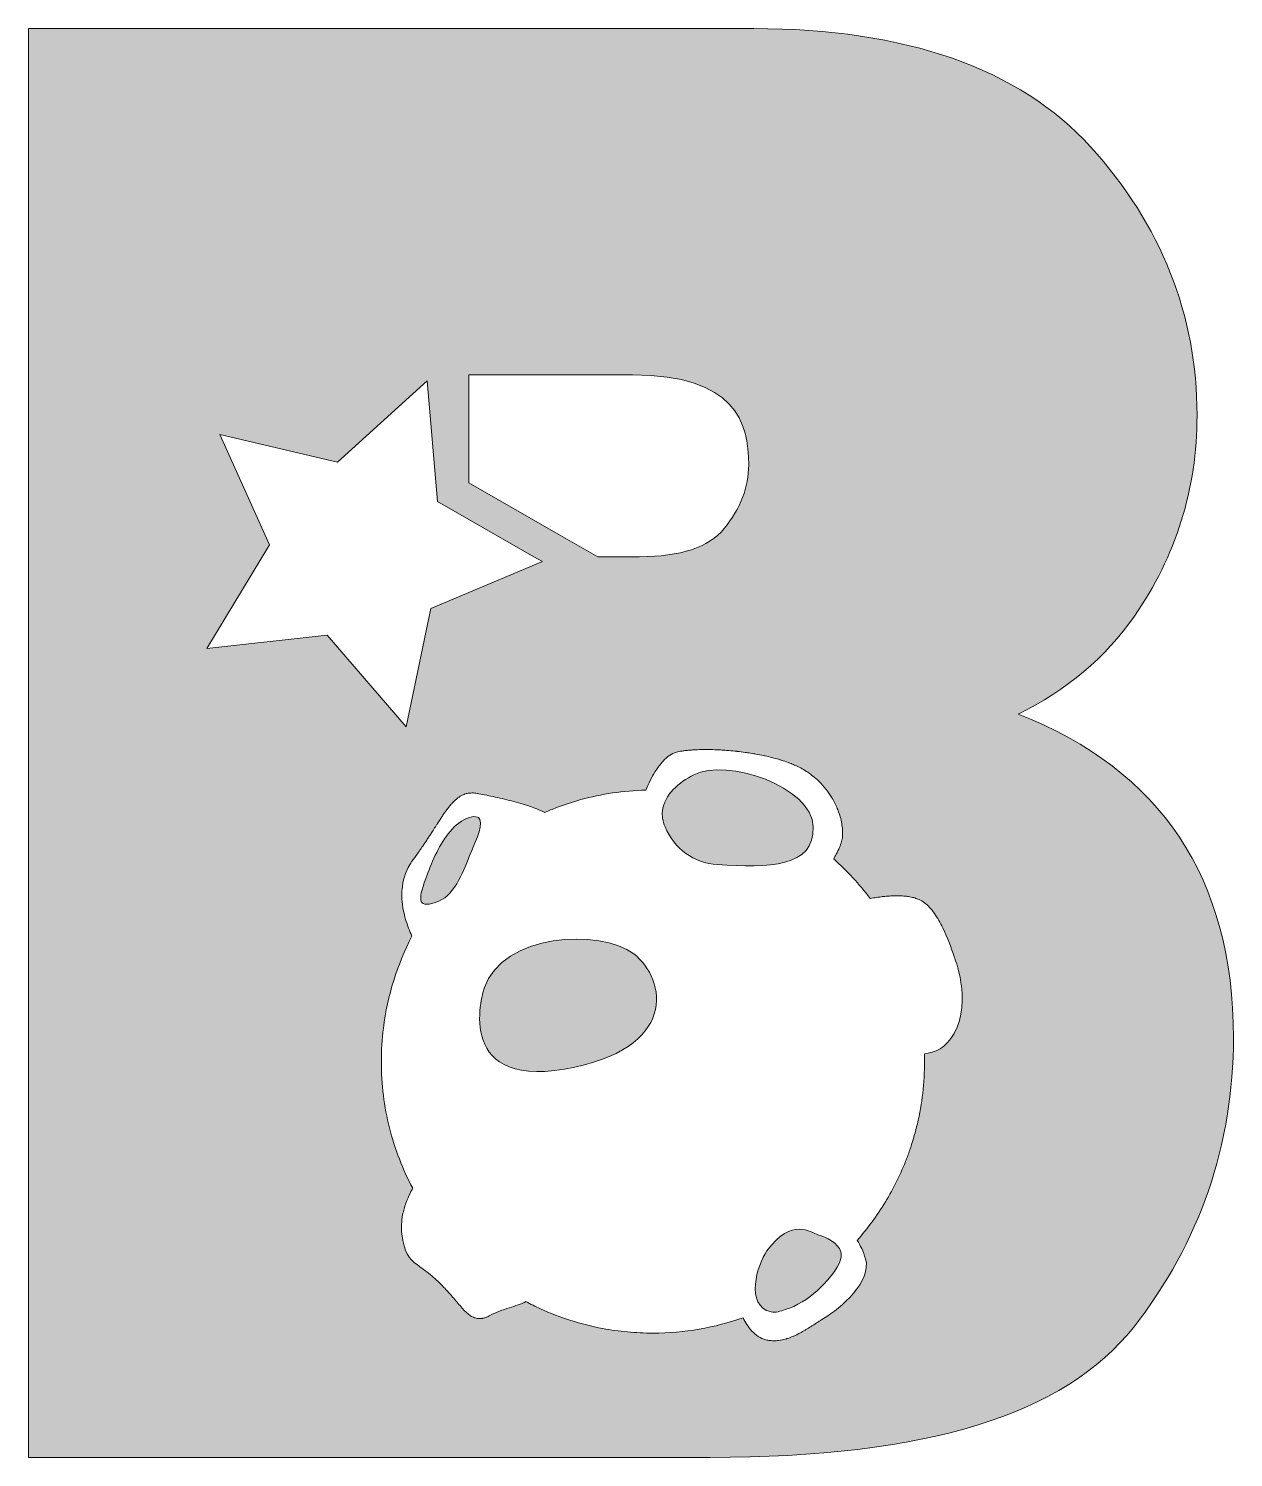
# Model space of a CAD drawing. Header units: millimetres. Extents: x -183 to -41, y -81 to 88.
import ezdxf

# ---------------------------------------------------------------- set-up
doc = ezdxf.new("R2010")
doc.units = ezdxf.units.MM
doc.header["$MEASUREMENT"] = 0
doc.layers.add('Layer 1', color=7, linetype='Continuous', lineweight=0)

# ---------------------------------------------------------------- blocks, each defined once
blk = doc.blocks.new('Block_0')
at = {"layer": 'Layer 1', "transparency": 33554687}
h = blk.add_hatch(color=7, dxfattribs=at)
h.dxf.hatch_style = 2
edge = h.paths.add_edge_path()
edge.add_spline(control_points=[(-73.78, -31.02), (-74.73, -32.74), (-76.08, -33.31), (-77.29, -33.43), (-77.28, -33.73), (-77.27, -34.04), (-77.27, -34.34), (-77.27, -34.34), (-77.27, -34.34), (-77.27, -34.34), (-77.27, -36.87), (-77.56, -39.34), (-78.12, -41.7), (-78.34, -42.64), (-78.6, -43.57), (-78.91, -44.48), (-79.06, -44.94), (-79.22, -45.39), (-79.39, -45.83), (-80.08, -47.62), (-80.92, -49.33), (-81.9, -50.94), (-82.39, -51.75), (-82.91, -52.53), (-83.47, -53.29), (-84.02, -54.05), (-84.61, -54.78), (-85.23, -55.49), (-85.05, -55.77), (-84.86, -56.09), (-84.7, -56.45), (-84.53, -56.81), (-84.38, -57.22), (-84.24, -57.67), (-83.49, -60.28), (-87.11, -63.45), (-89.23, -64.73), (-89.44, -64.86), (-89.66, -65), (-89.87, -65.14), (-90.09, -65.27), (-90.3, -65.41), (-90.51, -65.54), (-90.56, -65.57), (-90.61, -65.61), (-90.66, -65.64), (-90.87, -65.77), (-91.08, -65.9), (-91.3, -66.03), (-91.32, -66.04), (-91.35, -66.06), (-91.38, -66.07), (-91.58, -66.2), (-91.8, -66.32), (-92.01, -66.43), (-92.02, -66.44), (-92.04, -66.45), (-92.06, -66.46), (-92.27, -66.57), (-92.49, -66.68), (-92.71, -66.78), (-92.75, -66.79), (-92.79, -66.81), (-92.83, -66.83), (-93.04, -66.92), (-93.25, -67), (-93.47, -67.07), (-93.51, -67.09), (-93.55, -67.1), (-93.59, -67.11), (-93.81, -67.18), (-94.04, -67.24), (-94.26, -67.28), (-94.28, -67.28), (-94.3, -67.28), (-94.31, -67.28), (-94.53, -67.32), (-94.76, -67.34), (-94.98, -67.34), (-95, -67.34), (-95.02, -67.35), (-95.04, -67.35), (-95.05, -67.35), (-95.06, -67.34), (-95.08, -67.34), (-95.18, -67.34), (-95.29, -67.33), (-95.39, -67.32), (-95.44, -67.32), (-95.49, -67.32), (-95.55, -67.31), (-95.7, -67.29), (-95.86, -67.27), (-96.02, -67.23), (-96.68, -67.06), (-97.22, -66.67), (-97.67, -66.19), (-97.89, -65.96), (-98.09, -65.69), (-98.27, -65.43), (-98.44, -65.16), (-98.59, -64.88), (-98.72, -64.62), (-102.05, -65.79), (-105.63, -66.44), (-109.37, -66.44), (-110.38, -66.44), (-111.39, -66.39), (-112.38, -66.3), (-113.37, -66.21), (-114.35, -66.07), (-115.31, -65.89), (-116.6, -65.65), (-117.86, -65.33), (-119.08, -64.94), (-120.31, -64.55), (-121.5, -64.09), (-122.66, -63.56), (-123.24, -63.29), (-123.81, -63.01), (-124.37, -62.72), (-124.65, -62.87), (-124.96, -62.99), (-125.3, -63.11), (-125.64, -63.22), (-126, -63.33), (-126.36, -63.45), (-127.1, -63.68), (-127.89, -63.94), (-128.63, -64.36), (-128.77, -64.43), (-128.9, -64.5), (-129.02, -64.55), (-129.06, -64.56), (-129.1, -64.58), (-129.14, -64.59), (-129.23, -64.62), (-129.31, -64.65), (-129.4, -64.67), (-129.44, -64.68), (-129.47, -64.69), (-129.51, -64.7), (-129.61, -64.71), (-129.71, -64.73), (-129.8, -64.73), (-129.82, -64.73), (-129.83, -64.73), (-129.85, -64.73), (-129.85, -64.73), (-129.85, -64.73), (-129.86, -64.73), (-129.86, -64.73), (-129.87, -64.73), (-129.88, -64.73), (-130.05, -64.73), (-130.2, -64.7), (-130.36, -64.65), (-130.39, -64.64), (-130.42, -64.63), (-130.45, -64.62), (-130.61, -64.56), (-130.76, -64.48), (-130.91, -64.39), (-130.94, -64.37), (-130.97, -64.34), (-131, -64.32), (-131.14, -64.22), (-131.28, -64.11), (-131.42, -63.98), (-131.43, -63.96), (-131.45, -63.95), (-131.46, -63.94), (-131.62, -63.79), (-131.77, -63.63), (-131.93, -63.45), (-131.97, -63.41), (-132, -63.37), (-132.04, -63.33), (-132.2, -63.15), (-132.37, -62.96), (-132.54, -62.75), (-132.7, -62.57), (-132.87, -62.37), (-133.04, -62.17), (-133.09, -62.11), (-133.13, -62.06), (-133.18, -62), (-133.37, -61.78), (-133.58, -61.56), (-133.79, -61.32), (-133.84, -61.27), (-133.89, -61.22), (-133.93, -61.17), (-134.16, -60.93), (-134.4, -60.68), (-134.67, -60.43), (-134.67, -60.43), (-134.67, -60.43), (-134.67, -60.43), (-134.85, -60.26), (-135.02, -60.11), (-135.19, -59.96), (-135.35, -59.81), (-135.51, -59.68), (-135.66, -59.55), (-135.97, -59.3), (-136.24, -59.09), (-136.5, -58.9), (-136.75, -58.71), (-136.99, -58.54), (-137.2, -58.38), (-138.24, -57.57), (-138.76, -56.96), (-139.04, -54.7), (-139.13, -53.93), (-139.08, -53.17), (-138.94, -52.46), (-138.84, -51.98), (-138.71, -51.51), (-138.55, -51.08), (-138.39, -50.64), (-138.22, -50.23), (-138.03, -49.85), (-137.94, -49.67), (-137.85, -49.49), (-137.75, -49.32), (-138.94, -47.08), (-139.86, -44.69), (-140.5, -42.18), (-140.81, -40.93), (-141.05, -39.64), (-141.22, -38.34), (-141.38, -37.03), (-141.46, -35.69), (-141.46, -34.34), (-141.46, -34.34), (-141.46, -34.34), (-141.46, -34.34), (-141.46, -33.01), (-141.38, -31.69), (-141.22, -30.4), (-140.74, -26.52), (-139.57, -22.86), (-137.84, -19.53), (-137.98, -19.24), (-138.11, -18.92), (-138.24, -18.58), (-138.37, -18.25), (-138.49, -17.9), (-138.59, -17.54), (-138.65, -17.35), (-138.7, -17.17), (-138.74, -16.98), (-138.83, -16.61), (-138.91, -16.22), (-138.96, -15.83), (-138.98, -15.63), (-139, -15.43), (-139.02, -15.23), (-139.03, -15.03), (-139.04, -14.83), (-139.04, -14.63), (-139.04, -14.43), (-139.03, -14.23), (-139.01, -14.02), (-138.93, -13.01), (-138.65, -11.99), (-138.07, -11.03), (-137.96, -10.84), (-137.83, -10.65), (-137.69, -10.46), (-137.68, -10.45), (-137.67, -10.44), (-137.67, -10.43), (-137.46, -10.15), (-137.25, -9.87), (-137.06, -9.6), (-136.99, -9.49), (-136.92, -9.39), (-136.84, -9.28), (-136.72, -9.11), (-136.6, -8.94), (-136.48, -8.77), (-136.4, -8.65), (-136.33, -8.53), (-136.25, -8.41), (-136.15, -8.26), (-136.05, -8.12), (-135.95, -7.97), (-135.87, -7.84), (-135.79, -7.71), (-135.7, -7.59), (-135.62, -7.46), (-135.54, -7.33), (-135.45, -7.2), (-135.32, -6.99), (-135.19, -6.79), (-135.07, -6.59), (-135, -6.5), (-134.94, -6.4), (-134.88, -6.31), (-134.79, -6.16), (-134.69, -6.01), (-134.6, -5.86), (-134.54, -5.78), (-134.49, -5.69), (-134.43, -5.61), (-134.35, -5.49), (-134.27, -5.36), (-134.19, -5.24), (-134.13, -5.16), (-134.07, -5.08), (-134.02, -5), (-133.94, -4.89), (-133.87, -4.79), (-133.79, -4.68), (-133.74, -4.61), (-133.68, -4.53), (-133.63, -4.46), (-133.55, -4.36), (-133.48, -4.27), (-133.4, -4.18), (-133.35, -4.11), (-133.3, -4.05), (-133.24, -3.98), (-133.17, -3.9), (-133.09, -3.82), (-133.02, -3.74), (-132.97, -3.68), (-132.91, -3.62), (-132.86, -3.57), (-132.78, -3.49), (-132.7, -3.43), (-132.62, -3.36), (-132.57, -3.31), (-132.52, -3.27), (-132.47, -3.23), (-132.38, -3.16), (-132.29, -3.1), (-132.21, -3.04), (-132.16, -3.01), (-132.11, -2.98), (-132.07, -2.95), (-131.95, -2.89), (-131.84, -2.84), (-131.72, -2.79), (-131.69, -2.78), (-131.67, -2.76), (-131.64, -2.75), (-131.5, -2.7), (-131.35, -2.66), (-131.19, -2.64), (-131.15, -2.63), (-131.1, -2.63), (-131.06, -2.63), (-130.95, -2.61), (-130.85, -2.6), (-130.74, -2.6), (-130.73, -2.6), (-130.72, -2.6), (-130.71, -2.6), (-130.53, -2.6), (-130.34, -2.62), (-130.14, -2.66), (-129.87, -2.71), (-129.57, -2.76), (-129.25, -2.83), (-128.62, -2.95), (-127.91, -3.1), (-127.19, -3.27), (-126.82, -3.36), (-126.45, -3.45), (-126.09, -3.55), (-125.72, -3.64), (-125.35, -3.74), (-124.99, -3.85), (-123.92, -4.16), (-122.91, -4.52), (-122.15, -4.9), (-121.69, -4.7), (-121.23, -4.51), (-120.76, -4.33), (-119.82, -3.98), (-118.86, -3.66), (-117.88, -3.39), (-115.43, -2.72), (-112.87, -2.34), (-110.22, -2.27), (-109.89, -1.52), (-109.52, -0.75), (-109.09, -0.07), (-108.8, 0.39), (-108.5, 0.81), (-108.17, 1.16), (-107.69, 1.69), (-107.16, 2.08), (-106.59, 2.22), (-106.39, 2.27), (-106.17, 2.31), (-105.93, 2.35), (-105.85, 2.36), (-105.76, 2.37), (-105.67, 2.38), (-105.51, 2.41), (-105.34, 2.43), (-105.15, 2.45), (-105.04, 2.46), (-104.93, 2.46), (-104.81, 2.47), (-104.64, 2.48), (-104.46, 2.5), (-104.28, 2.51), (-104.15, 2.51), (-104.02, 2.51), (-103.88, 2.52), (-103.7, 2.52), (-103.52, 2.53), (-103.33, 2.53), (-103.27, 2.53), (-103.22, 2.53), (-103.16, 2.53), (-103, 2.53), (-102.84, 2.53), (-102.68, 2.53), (-102.63, 2.53), (-102.57, 2.53), (-102.52, 2.52), (-102.22, 2.52), (-101.92, 2.51), (-101.61, 2.49), (-101.54, 2.49), (-101.46, 2.48), (-101.39, 2.48), (-101.15, 2.46), (-100.9, 2.45), (-100.66, 2.43), (-100.57, 2.42), (-100.48, 2.42), (-100.38, 2.41), (-100.08, 2.38), (-99.77, 2.35), (-99.46, 2.32), (-99.45, 2.32), (-99.44, 2.32), (-99.42, 2.31), (-99.1, 2.28), (-98.78, 2.24), (-98.46, 2.19), (-98.37, 2.18), (-98.28, 2.17), (-98.19, 2.15), (-97.94, 2.12), (-97.7, 2.08), (-97.45, 2.04), (-97.37, 2.02), (-97.28, 2.01), (-97.2, 1.99), (-96.89, 1.94), (-96.57, 1.88), (-96.26, 1.81), (-96.21, 1.8), (-96.16, 1.79), (-96.11, 1.77), (-95.85, 1.72), (-95.59, 1.66), (-95.34, 1.6), (-95.26, 1.57), (-95.17, 1.55), (-95.08, 1.53), (-94.84, 1.46), (-94.6, 1.4), (-94.36, 1.33), (-94.31, 1.31), (-94.25, 1.29), (-94.2, 1.28), (-93.92, 1.19), (-93.65, 1.1), (-93.39, 1), (-93.33, 0.98), (-93.26, 0.95), (-93.2, 0.93), (-93, 0.85), (-92.8, 0.77), (-92.62, 0.69), (-92.55, 0.66), (-92.48, 0.63), (-92.41, 0.6), (-92.18, 0.49), (-91.95, 0.38), (-91.74, 0.26), (-91.51, 0.13), (-91.29, -0.01), (-91.07, -0.16), (-90.86, -0.3), (-90.66, -0.45), (-90.46, -0.61), (-89.1, -1.69), (-88.19, -3.01), (-87.64, -4.29), (-87.56, -4.48), (-87.49, -4.66), (-87.43, -4.84), (-87.23, -5.38), (-87.1, -5.91), (-87.03, -6.4), (-86.95, -6.89), (-86.93, -7.35), (-86.96, -7.74), (-86.98, -7.92), (-87.01, -8.12), (-87.07, -8.33), (-87.2, -8.79), (-87.43, -9.31), (-87.71, -9.85), (-87.81, -10.03), (-87.91, -10.21), (-88.01, -10.39), (-86.42, -11.8), (-84.97, -13.37), (-83.69, -15.08), (-83.45, -15.03), (-83.2, -14.99), (-82.93, -14.95), (-82.85, -14.94), (-82.77, -14.93), (-82.69, -14.92), (-82.5, -14.89), (-82.31, -14.86), (-82.12, -14.84), (-82.01, -14.83), (-81.91, -14.82), (-81.8, -14.81), (-81.63, -14.8), (-81.45, -14.78), (-81.27, -14.77), (-81.15, -14.76), (-81.04, -14.76), (-80.92, -14.76), (-80.79, -14.76), (-80.66, -14.75), (-80.53, -14.75), (-80.49, -14.75), (-80.46, -14.75), (-80.42, -14.75), (-80.25, -14.75), (-80.09, -14.76), (-79.92, -14.77), (-79.79, -14.78), (-79.65, -14.79), (-79.53, -14.8), (-79.35, -14.82), (-79.19, -14.85), (-79.03, -14.88), (-78.91, -14.9), (-78.79, -14.91), (-78.68, -14.94), (-78.5, -14.98), (-78.34, -15.04), (-78.18, -15.1), (-78.09, -15.13), (-78, -15.15), (-77.92, -15.19), (-77.68, -15.29), (-77.46, -15.42), (-77.27, -15.57), (-76.85, -15.89), (-76.47, -16.33), (-76.11, -16.84), (-75.75, -17.35), (-75.42, -17.94), (-75.12, -18.54), (-74.53, -19.74), (-74.08, -21.01), (-73.78, -21.94), (-73.78, -21.94), (-71.61, -27.12), (-73.78, -31.02)], knot_values=[0, 0, 0, 0, 1, 1, 1, 2, 2, 2, 3, 3, 3, 4, 4, 4, 5, 5, 5, 6, 6, 6, 7, 7, 7, 8, 8, 8, 9, 9, 9, 10, 10, 10, 11, 11, 11, 12, 12, 12, 13, 13, 13, 14, 14, 14, 15, 15, 15, 16, 16, 16, 17, 17, 17, 18, 18, 18, 19, 19, 19, 20, 20, 20, 21, 21, 21, 22, 22, 22, 23, 23, 23, 24, 24, 24, 25, 25, 25, 26, 26, 26, 27, 27, 27, 28, 28, 28, 29, 29, 29, 30, 30, 30, 31, 31, 31, 32, 32, 32, 33, 33, 33, 34, 34, 34, 35, 35, 35, 36, 36, 36, 37, 37, 37, 38, 38, 38, 39, 39, 39, 40, 40, 40, 41, 41, 41, 42, 42, 42, 43, 43, 43, 44, 44, 44, 45, 45, 45, 46, 46, 46, 47, 47, 47, 48, 48, 48, 49, 49, 49, 50, 50, 50, 51, 51, 51, 52, 52, 52, 53, 53, 53, 54, 54, 54, 55, 55, 55, 56, 56, 56, 57, 57, 57, 58, 58, 58, 59, 59, 59, 60, 60, 60, 61, 61, 61, 62, 62, 62, 63, 63, 63, 64, 64, 64, 65, 65, 65, 66, 66, 66, 67, 67, 67, 68, 68, 68, 69, 69, 69, 70, 70, 70, 71, 71, 71, 72, 72, 72, 73, 73, 73, 74, 74, 74, 75, 75, 75, 76, 76, 76, 77, 77, 77, 78, 78, 78, 79, 79, 79, 80, 80, 80, 81, 81, 81, 82, 82, 82, 83, 83, 83, 84, 84, 84, 85, 85, 85, 86, 86, 86, 87, 87, 87, 88, 88, 88, 89, 89, 89, 90, 90, 90, 91, 91, 91, 92, 92, 92, 93, 93, 93, 94, 94, 94, 95, 95, 95, 96, 96, 96, 97, 97, 97, 98, 98, 98, 99, 99, 99, 100, 100, 100, 101, 101, 101, 102, 102, 102, 103, 103, 103, 104, 104, 104, 105, 105, 105, 106, 106, 106, 107, 107, 107, 108, 108, 108, 109, 109, 109, 110, 110, 110, 111, 111, 111, 112, 112, 112, 113, 113, 113, 114, 114, 114, 115, 115, 115, 116, 116, 116, 117, 117, 117, 118, 118, 118, 119, 119, 119, 120, 120, 120, 121, 121, 121, 122, 122, 122, 123, 123, 123, 124, 124, 124, 125, 125, 125, 126, 126, 126, 127, 127, 127, 128, 128, 128, 129, 129, 129, 130, 130, 130, 131, 131, 131, 132, 132, 132, 133, 133, 133, 134, 134, 134, 135, 135, 135, 136, 136, 136, 137, 137, 137, 138, 138, 138, 139, 139, 139, 140, 140, 140, 141, 141, 141, 142, 142, 142, 143, 143, 143, 144, 144, 144, 145, 145, 145, 146, 146, 146, 147, 147, 147, 148, 148, 148, 149, 149, 149, 150, 150, 150, 151, 151, 151, 152, 152, 152, 153, 153, 153, 154, 154, 154, 155, 155, 155, 156, 156, 156, 157, 157, 157, 158, 158, 158, 159, 159, 159, 160, 160, 160, 161, 161, 161, 162, 162, 162, 163, 163, 163, 164, 164, 164, 165, 165, 165, 166, 166, 166, 167, 167, 167, 168, 168, 168, 169, 169, 169, 170, 170, 170, 171, 171, 171, 172, 172, 172, 173, 173, 173, 174, 174, 174, 175, 175, 175, 176, 176, 176, 177, 177, 177, 178, 178, 178, 179, 179, 179, 180, 180, 180, 181, 181, 181, 182, 182, 182, 183, 183, 183, 184, 184, 184, 185, 185, 185, 186, 186, 186, 187, 187, 187, 188, 188, 188, 189, 189, 189, 190, 190, 190, 191, 191, 191, 192, 192, 192, 192], degree=3, periodic=0)
edge = h.paths.add_edge_path()
edge.add_spline(control_points=[(-162.09, 14.48), (-162.09, 14.48), (-162.09, 14.48), (-162.09, 14.48), (-162.09, 14.48), (-154.68, 26.71), (-154.68, 26.71), (-154.68, 26.71), (-160.55, 39.75), (-160.55, 39.75), (-160.55, 39.75), (-146.63, 36.48), (-146.63, 36.48), (-146.63, 36.48), (-136.04, 46.1), (-136.04, 46.1), (-136.04, 46.1), (-134.84, 31.84), (-134.84, 31.84), (-134.84, 31.84), (-131.11, 29.71), (-131.11, 29.71), (-131.11, 29.71), (-123.44, 25.32), (-123.44, 25.32), (-123.44, 25.32), (-122.43, 24.74), (-122.43, 24.74), (-122.43, 24.74), (-135.62, 19.2), (-135.62, 19.2), (-135.62, 19.2), (-138.53, 5.2), (-138.53, 5.2), (-138.53, 5.2), (-147.87, 16.03), (-147.87, 16.03), (-147.87, 16.03), (-162.09, 14.48), (-162.09, 14.48)], knot_values=[0, 0, 0, 0, 1, 1, 1, 2, 2, 2, 3, 3, 3, 4, 4, 4, 5, 5, 5, 6, 6, 6, 7, 7, 7, 8, 8, 8, 9, 9, 9, 10, 10, 10, 11, 11, 11, 12, 12, 12, 13, 13, 13, 13], degree=3, periodic=0)
edge = h.paths.add_edge_path()
edge.add_spline(control_points=[(-131.11, 46.8), (-131.11, 46.8), (-111.78, 46.8), (-111.78, 46.8), (-99.61, 46.8), (-98.05, 41.13), (-98.05, 36.18), (-98.05, 33.52), (-99.01, 31.05), (-100.97, 28.63), (-102.75, 26.43), (-106.1, 25.32), (-110.94, 25.32), (-110.94, 25.32), (-115.88, 25.32), (-115.88, 25.32), (-115.88, 25.32), (-120.56, 28), (-120.56, 28), (-120.56, 28), (-131.11, 34.03), (-131.11, 34.03), (-131.11, 34.03), (-131.11, 46.8), (-131.11, 46.8)], knot_values=[0, 0, 0, 0, 1, 1, 1, 2, 2, 2, 3, 3, 3, 4, 4, 4, 5, 5, 5, 6, 6, 6, 7, 7, 7, 8, 8, 8, 8], degree=3, periodic=0)
edge = h.paths.add_edge_path()
edge.add_spline(control_points=[(-66.2, 6.72), (-60.49, 9.52), (-55.89, 13.4), (-52.47, 18.31), (-47.56, 25.35), (-45.07, 33.33), (-45.07, 42.03), (-45.07, 53.88), (-49.3, 64.55), (-57.66, 73.75), (-66.09, 83.03), (-79.48, 87.73), (-97.46, 87.73), (-97.46, 87.73), (-183.14, 87.73), (-183.14, 87.73), (-183.14, 87.73), (-183.14, -81.13), (-183.14, -81.13), (-183.14, -81.13), (-102.59, -81.13), (-102.59, -81.13), (-77.04, -81.13), (-60.68, -76.09), (-52.56, -65.72), (-44.74, -55.73), (-40.77, -44.21), (-40.77, -31.49), (-40.77, -12.73), (-49.32, 0.08), (-66.2, 6.72)], knot_values=[0, 0, 0, 0, 1, 1, 1, 2, 2, 2, 3, 3, 3, 4, 4, 4, 5, 5, 5, 6, 6, 6, 7, 7, 7, 8, 8, 8, 9, 9, 9, 10, 10, 10, 10], degree=3, periodic=0)
h = blk.add_hatch(color=7, dxfattribs=at)
h.dxf.hatch_style = 2
edge = h.paths.add_edge_path()
edge.add_spline(control_points=[(-101.74, -11.06), (-95.71, -11.47), (-90.27, -11.42), (-90.42, -6.61), (-90.57, -1.81), (-100.66, 1.52), (-104.52, -0.44), (-106.29, -1.34), (-108.03, -2.82), (-108.24, -4.7), (-108.31, -5.3), (-108.22, -5.93), (-107.93, -6.61), (-106.8, -9.21), (-104.6, -10.87), (-101.74, -11.06)], knot_values=[0, 0, 0, 0, 1, 1, 1, 2, 2, 2, 3, 3, 3, 4, 4, 4, 5, 5, 5, 5], degree=3, periodic=0)
h = blk.add_hatch(color=7, dxfattribs=at)
h.dxf.hatch_style = 2
edge = h.paths.add_edge_path()
edge.add_spline(control_points=[(-129.81, -5.75), (-129.98, -5.37), (-130.44, -5.25), (-131.38, -5.63), (-132.25, -5.98), (-132.98, -6.68), (-133.55, -7.42), (-134.76, -8.99), (-135.54, -10.88), (-136.22, -12.73), (-137.18, -15.39), (-137.18, -16.36), (-134.65, -15.38), (-132.72, -14.63), (-131.62, -11.49), (-130.93, -9.77), (-130.59, -8.92), (-129.43, -6.63), (-129.81, -5.75)], knot_values=[0, 0, 0, 0, 1, 1, 1, 2, 2, 2, 3, 3, 3, 4, 4, 4, 5, 5, 5, 6, 6, 6, 6], degree=3, periodic=0)
h = blk.add_hatch(color=7, dxfattribs=at)
h.dxf.hatch_style = 2
edge = h.paths.add_edge_path()
edge.add_spline(control_points=[(-111.64, -21.61), (-115.57, -18.59), (-127.19, -19.2), (-129.31, -25.69), (-129.31, -25.69), (-133.23, -37.52), (-119.8, -35.23), (-106.36, -32.93), (-107.72, -24.63), (-111.64, -21.61)], knot_values=[0, 0, 0, 0, 1, 1, 1, 2, 2, 2, 3, 3, 3, 3], degree=3, periodic=0)
h = blk.add_hatch(color=7, dxfattribs=at)
h.dxf.hatch_style = 2
edge = h.paths.add_edge_path()
edge.add_spline(control_points=[(-95.89, -56.73), (-97.06, -58.36), (-98.51, -63.19), (-95.41, -63.94), (-94.89, -64.07), (-94.25, -63.81), (-93.76, -63.66), (-92.38, -63.24), (-91.01, -62.43), (-89.94, -61.4), (-89.03, -60.54), (-87.45, -58.95), (-87.16, -57.62), (-87.1, -57.33), (-87.11, -57.07), (-87.18, -56.82), (-87.48, -55.78), (-88.83, -55.12), (-89.89, -54.82), (-90.67, -54.59), (-92.96, -52.64), (-95.89, -56.73)], knot_values=[0, 0, 0, 0, 1, 1, 1, 2, 2, 2, 3, 3, 3, 4, 4, 4, 5, 5, 5, 6, 6, 6, 7, 7, 7, 7], degree=3, periodic=0)
at = {"layer": 'Layer 1'}
for points, knots in [([(-66.2, 6.72), (-60.49, 9.52), (-55.89, 13.4), (-52.47, 18.31), (-47.56, 25.35), (-45.07, 33.33), (-45.07, 42.03), (-45.07, 53.88), (-49.3, 64.55), (-57.66, 73.75), (-66.09, 83.03), (-79.48, 87.73), (-97.46, 87.73), (-97.46, 87.73), (-183.14, 87.73), (-183.14, 87.73), (-183.14, 87.73), (-183.14, -81.13), (-183.14, -81.13), (-183.14, -81.13), (-102.59, -81.13), (-102.59, -81.13), (-77.04, -81.13), (-60.68, -76.09), (-52.56, -65.72), (-44.74, -55.73), (-40.77, -44.21), (-40.77, -31.49), (-40.77, -12.73), (-49.32, 0.08), (-66.2, 6.72)], [0, 0, 0, 0, 1, 1, 1, 2, 2, 2, 3, 3, 3, 4, 4, 4, 5, 5, 5, 6, 6, 6, 7, 7, 7, 8, 8, 8, 9, 9, 9, 10, 10, 10, 10]), ([(-162.09, 14.48), (-162.09, 14.48), (-162.09, 14.48), (-162.09, 14.48), (-162.09, 14.48), (-154.68, 26.71), (-154.68, 26.71), (-154.68, 26.71), (-160.55, 39.75), (-160.55, 39.75), (-160.55, 39.75), (-146.63, 36.48), (-146.63, 36.48), (-146.63, 36.48), (-136.04, 46.1), (-136.04, 46.1), (-136.04, 46.1), (-134.84, 31.84), (-134.84, 31.84), (-134.84, 31.84), (-131.11, 29.71), (-131.11, 29.71), (-131.11, 29.71), (-123.44, 25.32), (-123.44, 25.32), (-123.44, 25.32), (-122.43, 24.74), (-122.43, 24.74), (-122.43, 24.74), (-135.62, 19.2), (-135.62, 19.2), (-135.62, 19.2), (-138.53, 5.2), (-138.53, 5.2), (-138.53, 5.2), (-147.87, 16.03), (-147.87, 16.03), (-147.87, 16.03), (-162.09, 14.48), (-162.09, 14.48)], [0, 0, 0, 0, 1, 1, 1, 2, 2, 2, 3, 3, 3, 4, 4, 4, 5, 5, 5, 6, 6, 6, 7, 7, 7, 8, 8, 8, 9, 9, 9, 10, 10, 10, 11, 11, 11, 12, 12, 12, 13, 13, 13, 13]), ([(-131.11, 46.8), (-131.11, 46.8), (-111.78, 46.8), (-111.78, 46.8), (-99.61, 46.8), (-98.05, 41.13), (-98.05, 36.18), (-98.05, 33.52), (-99.01, 31.05), (-100.97, 28.63), (-102.75, 26.43), (-106.1, 25.32), (-110.94, 25.32), (-110.94, 25.32), (-115.88, 25.32), (-115.88, 25.32), (-115.88, 25.32), (-120.56, 28), (-120.56, 28), (-120.56, 28), (-131.11, 34.03), (-131.11, 34.03), (-131.11, 34.03), (-131.11, 46.8), (-131.11, 46.8)], [0, 0, 0, 0, 1, 1, 1, 2, 2, 2, 3, 3, 3, 4, 4, 4, 5, 5, 5, 6, 6, 6, 7, 7, 7, 8, 8, 8, 8]), ([(-73.78, -31.02), (-74.73, -32.74), (-76.08, -33.31), (-77.29, -33.43), (-77.28, -33.73), (-77.27, -34.04), (-77.27, -34.34), (-77.27, -34.34), (-77.27, -34.34), (-77.27, -34.34), (-77.27, -36.87), (-77.56, -39.34), (-78.12, -41.7), (-78.34, -42.64), (-78.6, -43.57), (-78.91, -44.48), (-79.06, -44.94), (-79.22, -45.39), (-79.39, -45.83), (-80.08, -47.62), (-80.92, -49.33), (-81.9, -50.94), (-82.39, -51.75), (-82.91, -52.53), (-83.47, -53.29), (-84.02, -54.05), (-84.61, -54.78), (-85.23, -55.49), (-85.05, -55.77), (-84.86, -56.09), (-84.7, -56.45), (-84.53, -56.81), (-84.38, -57.22), (-84.24, -57.67), (-83.49, -60.28), (-87.11, -63.45), (-89.23, -64.73), (-89.44, -64.86), (-89.66, -65), (-89.87, -65.14), (-90.09, -65.27), (-90.3, -65.41), (-90.51, -65.54), (-90.56, -65.57), (-90.61, -65.61), (-90.66, -65.64), (-90.87, -65.77), (-91.08, -65.9), (-91.3, -66.03), (-91.32, -66.04), (-91.35, -66.06), (-91.38, -66.07), (-91.58, -66.2), (-91.8, -66.32), (-92.01, -66.43), (-92.02, -66.44), (-92.04, -66.45), (-92.06, -66.46), (-92.27, -66.57), (-92.49, -66.68), (-92.71, -66.78), (-92.75, -66.79), (-92.79, -66.81), (-92.83, -66.83), (-93.04, -66.92), (-93.25, -67), (-93.47, -67.07), (-93.51, -67.09), (-93.55, -67.1), (-93.59, -67.11), (-93.81, -67.18), (-94.04, -67.24), (-94.26, -67.28), (-94.28, -67.28), (-94.3, -67.28), (-94.31, -67.28), (-94.53, -67.32), (-94.76, -67.34), (-94.98, -67.34), (-95, -67.34), (-95.02, -67.35), (-95.04, -67.35), (-95.05, -67.35), (-95.06, -67.34), (-95.08, -67.34), (-95.18, -67.34), (-95.29, -67.33), (-95.39, -67.32), (-95.44, -67.32), (-95.49, -67.32), (-95.55, -67.31), (-95.7, -67.29), (-95.86, -67.27), (-96.02, -67.23), (-96.68, -67.06), (-97.22, -66.67), (-97.67, -66.19), (-97.89, -65.96), (-98.09, -65.69), (-98.27, -65.43), (-98.44, -65.16), (-98.59, -64.88), (-98.72, -64.62), (-102.05, -65.79), (-105.63, -66.44), (-109.37, -66.44), (-110.38, -66.44), (-111.39, -66.39), (-112.38, -66.3), (-113.37, -66.21), (-114.35, -66.07), (-115.31, -65.89), (-116.6, -65.65), (-117.86, -65.33), (-119.08, -64.94), (-120.31, -64.55), (-121.5, -64.09), (-122.66, -63.56), (-123.24, -63.29), (-123.81, -63.01), (-124.37, -62.72), (-124.65, -62.87), (-124.96, -62.99), (-125.3, -63.11), (-125.64, -63.22), (-126, -63.33), (-126.36, -63.45), (-127.1, -63.68), (-127.89, -63.94), (-128.63, -64.36), (-128.77, -64.43), (-128.9, -64.5), (-129.02, -64.55), (-129.06, -64.56), (-129.1, -64.58), (-129.14, -64.59), (-129.23, -64.62), (-129.31, -64.65), (-129.4, -64.67), (-129.44, -64.68), (-129.47, -64.69), (-129.51, -64.7), (-129.61, -64.71), (-129.71, -64.73), (-129.8, -64.73), (-129.82, -64.73), (-129.83, -64.73), (-129.85, -64.73), (-129.85, -64.73), (-129.85, -64.73), (-129.86, -64.73), (-129.86, -64.73), (-129.87, -64.73), (-129.88, -64.73), (-130.05, -64.73), (-130.2, -64.7), (-130.36, -64.65), (-130.39, -64.64), (-130.42, -64.63), (-130.45, -64.62), (-130.61, -64.56), (-130.76, -64.48), (-130.91, -64.39), (-130.94, -64.37), (-130.97, -64.34), (-131, -64.32), (-131.14, -64.22), (-131.28, -64.11), (-131.42, -63.98), (-131.43, -63.96), (-131.45, -63.95), (-131.46, -63.94), (-131.62, -63.79), (-131.77, -63.63), (-131.93, -63.45), (-131.97, -63.41), (-132, -63.37), (-132.04, -63.33), (-132.2, -63.15), (-132.37, -62.96), (-132.54, -62.75), (-132.7, -62.57), (-132.87, -62.37), (-133.04, -62.17), (-133.09, -62.11), (-133.13, -62.06), (-133.18, -62), (-133.37, -61.78), (-133.58, -61.56), (-133.79, -61.32), (-133.84, -61.27), (-133.89, -61.22), (-133.93, -61.17), (-134.16, -60.93), (-134.4, -60.68), (-134.67, -60.43), (-134.67, -60.43), (-134.67, -60.43), (-134.67, -60.43), (-134.85, -60.26), (-135.02, -60.11), (-135.19, -59.96), (-135.35, -59.81), (-135.51, -59.68), (-135.66, -59.55), (-135.97, -59.3), (-136.24, -59.09), (-136.5, -58.9), (-136.75, -58.71), (-136.99, -58.54), (-137.2, -58.38), (-138.24, -57.57), (-138.76, -56.96), (-139.04, -54.7), (-139.13, -53.93), (-139.08, -53.17), (-138.94, -52.46), (-138.84, -51.98), (-138.71, -51.51), (-138.55, -51.08), (-138.39, -50.64), (-138.22, -50.23), (-138.03, -49.85), (-137.94, -49.67), (-137.85, -49.49), (-137.75, -49.32), (-138.94, -47.08), (-139.86, -44.69), (-140.5, -42.18), (-140.81, -40.93), (-141.05, -39.64), (-141.22, -38.34), (-141.38, -37.03), (-141.46, -35.69), (-141.46, -34.34), (-141.46, -34.34), (-141.46, -34.34), (-141.46, -34.34), (-141.46, -33.01), (-141.38, -31.69), (-141.22, -30.4), (-140.74, -26.52), (-139.57, -22.86), (-137.84, -19.53), (-137.98, -19.24), (-138.11, -18.92), (-138.24, -18.58), (-138.37, -18.25), (-138.49, -17.9), (-138.59, -17.54), (-138.65, -17.35), (-138.7, -17.17), (-138.74, -16.98), (-138.83, -16.61), (-138.91, -16.22), (-138.96, -15.83), (-138.98, -15.63), (-139, -15.43), (-139.02, -15.23), (-139.03, -15.03), (-139.04, -14.83), (-139.04, -14.63), (-139.04, -14.43), (-139.03, -14.23), (-139.01, -14.02), (-138.93, -13.01), (-138.65, -11.99), (-138.07, -11.03), (-137.96, -10.84), (-137.83, -10.65), (-137.69, -10.46), (-137.68, -10.45), (-137.67, -10.44), (-137.67, -10.43), (-137.46, -10.15), (-137.25, -9.87), (-137.06, -9.6), (-136.99, -9.49), (-136.92, -9.39), (-136.84, -9.28), (-136.72, -9.11), (-136.6, -8.94), (-136.48, -8.77), (-136.4, -8.65), (-136.33, -8.53), (-136.25, -8.41), (-136.15, -8.26), (-136.05, -8.12), (-135.95, -7.97), (-135.87, -7.84), (-135.79, -7.71), (-135.7, -7.59), (-135.62, -7.46), (-135.54, -7.33), (-135.45, -7.2), (-135.32, -6.99), (-135.19, -6.79), (-135.07, -6.59), (-135, -6.5), (-134.94, -6.4), (-134.88, -6.31), (-134.79, -6.16), (-134.69, -6.01), (-134.6, -5.86), (-134.54, -5.78), (-134.49, -5.69), (-134.43, -5.61), (-134.35, -5.49), (-134.27, -5.36), (-134.19, -5.24), (-134.13, -5.16), (-134.07, -5.08), (-134.02, -5), (-133.94, -4.89), (-133.87, -4.79), (-133.79, -4.68), (-133.74, -4.61), (-133.68, -4.53), (-133.63, -4.46), (-133.55, -4.36), (-133.48, -4.27), (-133.4, -4.18), (-133.35, -4.11), (-133.3, -4.05), (-133.24, -3.98), (-133.17, -3.9), (-133.09, -3.82), (-133.02, -3.74), (-132.97, -3.68), (-132.91, -3.62), (-132.86, -3.57), (-132.78, -3.49), (-132.7, -3.43), (-132.62, -3.36), (-132.57, -3.31), (-132.52, -3.27), (-132.47, -3.23), (-132.38, -3.16), (-132.29, -3.1), (-132.21, -3.04), (-132.16, -3.01), (-132.11, -2.98), (-132.07, -2.95), (-131.95, -2.89), (-131.84, -2.84), (-131.72, -2.79), (-131.69, -2.78), (-131.67, -2.76), (-131.64, -2.75), (-131.5, -2.7), (-131.35, -2.66), (-131.19, -2.64), (-131.15, -2.63), (-131.1, -2.63), (-131.06, -2.63), (-130.95, -2.61), (-130.85, -2.6), (-130.74, -2.6), (-130.73, -2.6), (-130.72, -2.6), (-130.71, -2.6), (-130.53, -2.6), (-130.34, -2.62), (-130.14, -2.66), (-129.87, -2.71), (-129.57, -2.76), (-129.25, -2.83), (-128.62, -2.95), (-127.91, -3.1), (-127.19, -3.27), (-126.82, -3.36), (-126.45, -3.45), (-126.09, -3.55), (-125.72, -3.64), (-125.35, -3.74), (-124.99, -3.85), (-123.92, -4.16), (-122.91, -4.52), (-122.15, -4.9), (-121.69, -4.7), (-121.23, -4.51), (-120.76, -4.33), (-119.82, -3.98), (-118.86, -3.66), (-117.88, -3.39), (-115.43, -2.72), (-112.87, -2.34), (-110.22, -2.27), (-109.89, -1.52), (-109.52, -0.75), (-109.09, -0.07), (-108.8, 0.39), (-108.5, 0.81), (-108.17, 1.16), (-107.69, 1.69), (-107.16, 2.08), (-106.59, 2.22), (-106.39, 2.27), (-106.17, 2.31), (-105.93, 2.35), (-105.85, 2.36), (-105.76, 2.37), (-105.67, 2.38), (-105.51, 2.41), (-105.34, 2.43), (-105.15, 2.45), (-105.04, 2.46), (-104.93, 2.46), (-104.81, 2.47), (-104.64, 2.48), (-104.46, 2.5), (-104.28, 2.51), (-104.15, 2.51), (-104.02, 2.51), (-103.88, 2.52), (-103.7, 2.52), (-103.52, 2.53), (-103.33, 2.53), (-103.27, 2.53), (-103.22, 2.53), (-103.16, 2.53), (-103, 2.53), (-102.84, 2.53), (-102.68, 2.53), (-102.63, 2.53), (-102.57, 2.53), (-102.52, 2.52), (-102.22, 2.52), (-101.92, 2.51), (-101.61, 2.49), (-101.54, 2.49), (-101.46, 2.48), (-101.39, 2.48), (-101.15, 2.46), (-100.9, 2.45), (-100.66, 2.43), (-100.57, 2.42), (-100.48, 2.42), (-100.38, 2.41), (-100.08, 2.38), (-99.77, 2.35), (-99.46, 2.32), (-99.45, 2.32), (-99.44, 2.32), (-99.42, 2.31), (-99.1, 2.28), (-98.78, 2.24), (-98.46, 2.19), (-98.37, 2.18), (-98.28, 2.17), (-98.19, 2.15), (-97.94, 2.12), (-97.7, 2.08), (-97.45, 2.04), (-97.37, 2.02), (-97.28, 2.01), (-97.2, 1.99), (-96.89, 1.94), (-96.57, 1.88), (-96.26, 1.81), (-96.21, 1.8), (-96.16, 1.79), (-96.11, 1.77), (-95.85, 1.72), (-95.59, 1.66), (-95.34, 1.6), (-95.26, 1.57), (-95.17, 1.55), (-95.08, 1.53), (-94.84, 1.46), (-94.6, 1.4), (-94.36, 1.33), (-94.31, 1.31), (-94.25, 1.29), (-94.2, 1.28), (-93.92, 1.19), (-93.65, 1.1), (-93.39, 1), (-93.33, 0.98), (-93.26, 0.95), (-93.2, 0.93), (-93, 0.85), (-92.8, 0.77), (-92.62, 0.69), (-92.55, 0.66), (-92.48, 0.63), (-92.41, 0.6), (-92.18, 0.49), (-91.95, 0.38), (-91.74, 0.26), (-91.51, 0.13), (-91.29, -0.01), (-91.07, -0.16), (-90.86, -0.3), (-90.66, -0.45), (-90.46, -0.61), (-89.1, -1.69), (-88.19, -3.01), (-87.64, -4.29), (-87.56, -4.48), (-87.49, -4.66), (-87.43, -4.84), (-87.23, -5.38), (-87.1, -5.91), (-87.03, -6.4), (-86.95, -6.89), (-86.93, -7.35), (-86.96, -7.74), (-86.98, -7.92), (-87.01, -8.12), (-87.07, -8.33), (-87.2, -8.79), (-87.43, -9.31), (-87.71, -9.85), (-87.81, -10.03), (-87.91, -10.21), (-88.01, -10.39), (-86.42, -11.8), (-84.97, -13.37), (-83.69, -15.08), (-83.45, -15.03), (-83.2, -14.99), (-82.93, -14.95), (-82.85, -14.94), (-82.77, -14.93), (-82.69, -14.92), (-82.5, -14.89), (-82.31, -14.86), (-82.12, -14.84), (-82.01, -14.83), (-81.91, -14.82), (-81.8, -14.81), (-81.63, -14.8), (-81.45, -14.78), (-81.27, -14.77), (-81.15, -14.76), (-81.04, -14.76), (-80.92, -14.76), (-80.79, -14.76), (-80.66, -14.75), (-80.53, -14.75), (-80.49, -14.75), (-80.46, -14.75), (-80.42, -14.75), (-80.25, -14.75), (-80.09, -14.76), (-79.92, -14.77), (-79.79, -14.78), (-79.65, -14.79), (-79.53, -14.8), (-79.35, -14.82), (-79.19, -14.85), (-79.03, -14.88), (-78.91, -14.9), (-78.79, -14.91), (-78.68, -14.94), (-78.5, -14.98), (-78.34, -15.04), (-78.18, -15.1), (-78.09, -15.13), (-78, -15.15), (-77.92, -15.19), (-77.68, -15.29), (-77.46, -15.42), (-77.27, -15.57), (-76.85, -15.89), (-76.47, -16.33), (-76.11, -16.84), (-75.75, -17.35), (-75.42, -17.94), (-75.12, -18.54), (-74.53, -19.74), (-74.08, -21.01), (-73.78, -21.94), (-73.78, -21.94), (-71.61, -27.12), (-73.78, -31.02)], [0, 0, 0, 0, 1, 1, 1, 2, 2, 2, 3, 3, 3, 4, 4, 4, 5, 5, 5, 6, 6, 6, 7, 7, 7, 8, 8, 8, 9, 9, 9, 10, 10, 10, 11, 11, 11, 12, 12, 12, 13, 13, 13, 14, 14, 14, 15, 15, 15, 16, 16, 16, 17, 17, 17, 18, 18, 18, 19, 19, 19, 20, 20, 20, 21, 21, 21, 22, 22, 22, 23, 23, 23, 24, 24, 24, 25, 25, 25, 26, 26, 26, 27, 27, 27, 28, 28, 28, 29, 29, 29, 30, 30, 30, 31, 31, 31, 32, 32, 32, 33, 33, 33, 34, 34, 34, 35, 35, 35, 36, 36, 36, 37, 37, 37, 38, 38, 38, 39, 39, 39, 40, 40, 40, 41, 41, 41, 42, 42, 42, 43, 43, 43, 44, 44, 44, 45, 45, 45, 46, 46, 46, 47, 47, 47, 48, 48, 48, 49, 49, 49, 50, 50, 50, 51, 51, 51, 52, 52, 52, 53, 53, 53, 54, 54, 54, 55, 55, 55, 56, 56, 56, 57, 57, 57, 58, 58, 58, 59, 59, 59, 60, 60, 60, 61, 61, 61, 62, 62, 62, 63, 63, 63, 64, 64, 64, 65, 65, 65, 66, 66, 66, 67, 67, 67, 68, 68, 68, 69, 69, 69, 70, 70, 70, 71, 71, 71, 72, 72, 72, 73, 73, 73, 74, 74, 74, 75, 75, 75, 76, 76, 76, 77, 77, 77, 78, 78, 78, 79, 79, 79, 80, 80, 80, 81, 81, 81, 82, 82, 82, 83, 83, 83, 84, 84, 84, 85, 85, 85, 86, 86, 86, 87, 87, 87, 88, 88, 88, 89, 89, 89, 90, 90, 90, 91, 91, 91, 92, 92, 92, 93, 93, 93, 94, 94, 94, 95, 95, 95, 96, 96, 96, 97, 97, 97, 98, 98, 98, 99, 99, 99, 100, 100, 100, 101, 101, 101, 102, 102, 102, 103, 103, 103, 104, 104, 104, 105, 105, 105, 106, 106, 106, 107, 107, 107, 108, 108, 108, 109, 109, 109, 110, 110, 110, 111, 111, 111, 112, 112, 112, 113, 113, 113, 114, 114, 114, 115, 115, 115, 116, 116, 116, 117, 117, 117, 118, 118, 118, 119, 119, 119, 120, 120, 120, 121, 121, 121, 122, 122, 122, 123, 123, 123, 124, 124, 124, 125, 125, 125, 126, 126, 126, 127, 127, 127, 128, 128, 128, 129, 129, 129, 130, 130, 130, 131, 131, 131, 132, 132, 132, 133, 133, 133, 134, 134, 134, 135, 135, 135, 136, 136, 136, 137, 137, 137, 138, 138, 138, 139, 139, 139, 140, 140, 140, 141, 141, 141, 142, 142, 142, 143, 143, 143, 144, 144, 144, 145, 145, 145, 146, 146, 146, 147, 147, 147, 148, 148, 148, 149, 149, 149, 150, 150, 150, 151, 151, 151, 152, 152, 152, 153, 153, 153, 154, 154, 154, 155, 155, 155, 156, 156, 156, 157, 157, 157, 158, 158, 158, 159, 159, 159, 160, 160, 160, 161, 161, 161, 162, 162, 162, 163, 163, 163, 164, 164, 164, 165, 165, 165, 166, 166, 166, 167, 167, 167, 168, 168, 168, 169, 169, 169, 170, 170, 170, 171, 171, 171, 172, 172, 172, 173, 173, 173, 174, 174, 174, 175, 175, 175, 176, 176, 176, 177, 177, 177, 178, 178, 178, 179, 179, 179, 180, 180, 180, 181, 181, 181, 182, 182, 182, 183, 183, 183, 184, 184, 184, 185, 185, 185, 186, 186, 186, 187, 187, 187, 188, 188, 188, 189, 189, 189, 190, 190, 190, 191, 191, 191, 192, 192, 192, 192]), ([(-101.74, -11.06), (-95.71, -11.47), (-90.27, -11.42), (-90.42, -6.61), (-90.57, -1.81), (-100.66, 1.52), (-104.52, -0.44), (-106.29, -1.34), (-108.03, -2.82), (-108.24, -4.7), (-108.31, -5.3), (-108.22, -5.93), (-107.93, -6.61), (-106.8, -9.21), (-104.6, -10.87), (-101.74, -11.06)], [0, 0, 0, 0, 1, 1, 1, 2, 2, 2, 3, 3, 3, 4, 4, 4, 5, 5, 5, 5]), ([(-129.81, -5.75), (-129.98, -5.37), (-130.44, -5.25), (-131.38, -5.63), (-132.25, -5.98), (-132.98, -6.68), (-133.55, -7.42), (-134.76, -8.99), (-135.54, -10.88), (-136.22, -12.73), (-137.18, -15.39), (-137.18, -16.36), (-134.65, -15.38), (-132.72, -14.63), (-131.62, -11.49), (-130.93, -9.77), (-130.59, -8.92), (-129.43, -6.63), (-129.81, -5.75)], [0, 0, 0, 0, 1, 1, 1, 2, 2, 2, 3, 3, 3, 4, 4, 4, 5, 5, 5, 6, 6, 6, 6]), ([(-111.64, -21.61), (-115.57, -18.59), (-127.19, -19.2), (-129.31, -25.69), (-129.31, -25.69), (-133.23, -37.52), (-119.8, -35.23), (-106.36, -32.93), (-107.72, -24.63), (-111.64, -21.61)], [0, 0, 0, 0, 1, 1, 1, 2, 2, 2, 3, 3, 3, 3]), ([(-95.89, -56.73), (-97.06, -58.36), (-98.51, -63.19), (-95.41, -63.94), (-94.89, -64.07), (-94.25, -63.81), (-93.76, -63.66), (-92.38, -63.24), (-91.01, -62.43), (-89.94, -61.4), (-89.03, -60.54), (-87.45, -58.95), (-87.16, -57.62), (-87.1, -57.33), (-87.11, -57.07), (-87.18, -56.82), (-87.48, -55.78), (-88.83, -55.12), (-89.89, -54.82), (-90.67, -54.59), (-92.96, -52.64), (-95.89, -56.73)], [0, 0, 0, 0, 1, 1, 1, 2, 2, 2, 3, 3, 3, 4, 4, 4, 5, 5, 5, 6, 6, 6, 7, 7, 7, 7])]:
    blk.add_open_spline(points, degree=3, knots=knots, dxfattribs=at)

msp = doc.modelspace()

# ---------------------------------------------------------------- block references
at = {"layer": 'Layer 1'}
msp.add_blockref('Block_0', (0, 0), dxfattribs=at)

doc.saveas('drawing.dxf')
